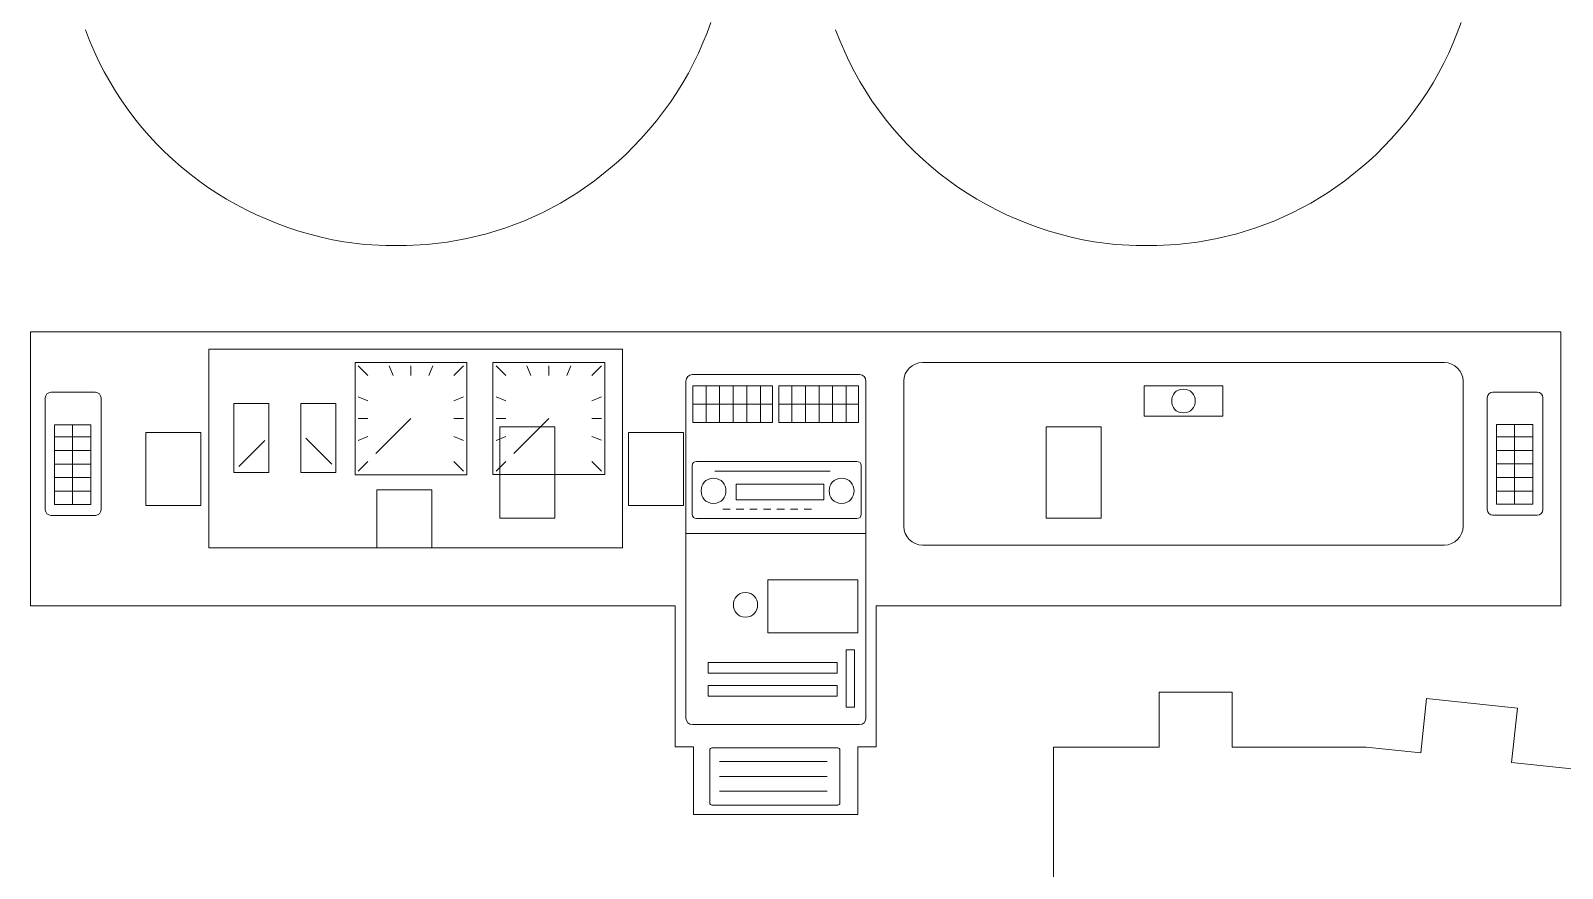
# Model space of a CAD drawing. Header units: centimetres. Extents: x -43.9 to 43.9, y -33.6 to 33.6.
# Drawn here: x -11.7 to -3.22, y -26.43 to -21.8 of the extents above; entities that cross this region are included whole.
import ezdxf

# ---------------------------------------------------------------- set-up
doc = ezdxf.new("R2010")
doc.units = ezdxf.units.CM
doc.header["$MEASUREMENT"] = 0
doc.layers.add('Camada 1', color=7, linetype='Continuous')

msp = doc.modelspace()

# ---------------------------------------------------------------- linework, layer by layer
at = {"layer": 'Camada 1', "color": 3, "lineweight": 9}
for points in [[(-7.93116, -21.75233), (-7.93116, -21.75233), (-7.95185, -21.80932), (-7.95185, -21.80932)], [(-3.77908, -21.75233), (-3.77908, -21.75233), (-3.79979, -21.80932), (-3.79979, -21.80932)], [(-11.36951, -21.85331), (-11.36951, -21.85331), (-11.39282, -21.79345), (-11.39282, -21.79345)], [(-11.34432, -21.91194), (-11.34432, -21.91194), (-11.36951, -21.85331), (-11.36951, -21.85331)], [(-7.97461, -21.86588), (-7.97461, -21.86588), (-7.99942, -21.92195), (-7.99942, -21.92195)], [(-7.95185, -21.80932), (-7.95185, -21.80932), (-7.97461, -21.86588), (-7.97461, -21.86588)], [(-7.21744, -21.85331), (-7.21744, -21.85331), (-7.24076, -21.79345), (-7.24076, -21.79345)], [(-7.19225, -21.91194), (-7.19225, -21.91194), (-7.21744, -21.85331), (-7.21744, -21.85331)], [(-3.82254, -21.86588), (-3.82254, -21.86588), (-3.84735, -21.92195), (-3.84735, -21.92195)], [(-3.79979, -21.80932), (-3.79979, -21.80932), (-3.82254, -21.86588), (-3.82254, -21.86588)], [(-11.31729, -21.96932), (-11.31729, -21.96932), (-11.34432, -21.91194), (-11.34432, -21.91194)], [(-7.99942, -21.92195), (-7.99942, -21.92195), (-8.02631, -21.9775), (-8.02631, -21.9775)], [(-7.16522, -21.96932), (-7.16522, -21.96932), (-7.19225, -21.91194), (-7.19225, -21.91194)], [(-3.84735, -21.92195), (-3.84735, -21.92195), (-3.87425, -21.9775), (-3.87425, -21.9775)], [(-11.28846, -22.02545), (-11.28846, -22.02545), (-11.31729, -21.96932), (-11.31729, -21.96932)], [(-11.25785, -22.08027), (-11.25785, -22.08027), (-11.28846, -22.02545), (-11.28846, -22.02545)], [(-8.0553, -22.03247), (-8.0553, -22.03247), (-8.08639, -22.08681), (-8.08639, -22.08681)], [(-8.02631, -21.9775), (-8.02631, -21.9775), (-8.0553, -22.03247), (-8.0553, -22.03247)], [(-7.13638, -22.02545), (-7.13638, -22.02545), (-7.16522, -21.96932), (-7.16522, -21.96932)], [(-7.10579, -22.08027), (-7.10579, -22.08027), (-7.13638, -22.02545), (-7.13638, -22.02545)], [(-3.90324, -22.03247), (-3.90324, -22.03247), (-3.93433, -22.08681), (-3.93433, -22.08681)], [(-3.87425, -21.9775), (-3.87425, -21.9775), (-3.90324, -22.03247), (-3.90324, -22.03247)], [(-11.22552, -22.13377), (-11.22552, -22.13377), (-11.25785, -22.08027), (-11.25785, -22.08027)], [(-8.08639, -22.08681), (-8.08639, -22.08681), (-8.11962, -22.14048), (-8.11962, -22.14048)], [(-7.07345, -22.13377), (-7.07345, -22.13377), (-7.10579, -22.08027), (-7.10579, -22.08027)], [(-3.93433, -22.08681), (-3.93433, -22.08681), (-3.96755, -22.14048), (-3.96755, -22.14048)], [(-11.1915, -22.18593), (-11.1915, -22.18593), (-11.22552, -22.13377), (-11.22552, -22.13377)], [(-11.15581, -22.23672), (-11.15581, -22.23672), (-11.1915, -22.18593), (-11.1915, -22.18593)], [(-8.15499, -22.19344), (-8.15499, -22.19344), (-8.19251, -22.24562), (-8.19251, -22.24562)], [(-8.11962, -22.14048), (-8.11962, -22.14048), (-8.15499, -22.19344), (-8.15499, -22.19344)], [(-7.03942, -22.18593), (-7.03942, -22.18593), (-7.07345, -22.13377), (-7.07345, -22.13377)], [(-7.00374, -22.23672), (-7.00374, -22.23672), (-7.03942, -22.18593), (-7.03942, -22.18593)], [(-4.00292, -22.19344), (-4.00292, -22.19344), (-4.04044, -22.24562), (-4.04044, -22.24562)], [(-3.96755, -22.14048), (-3.96755, -22.14048), (-4.00292, -22.19344), (-4.00292, -22.19344)], [(-11.1185, -22.2861), (-11.1185, -22.2861), (-11.15581, -22.23672), (-11.15581, -22.23672)], [(-11.07961, -22.33406), (-11.07961, -22.33406), (-11.1185, -22.2861), (-11.1185, -22.2861)], [(-8.19251, -22.24562), (-8.19251, -22.24562), (-8.23221, -22.29699), (-8.23221, -22.29699)], [(-6.96644, -22.2861), (-6.96644, -22.2861), (-7.00374, -22.23672), (-7.00374, -22.23672)], [(-6.92754, -22.33406), (-6.92754, -22.33406), (-6.96644, -22.2861), (-6.96644, -22.2861)], [(-4.04044, -22.24562), (-4.04044, -22.24562), (-4.08014, -22.29699), (-4.08014, -22.29699)], [(-11.03917, -22.38058), (-11.03917, -22.38058), (-11.07961, -22.33406), (-11.07961, -22.33406)], [(-8.27409, -22.34751), (-8.27409, -22.34751), (-8.31818, -22.39712), (-8.31818, -22.39712)], [(-8.23221, -22.29699), (-8.23221, -22.29699), (-8.27409, -22.34751), (-8.27409, -22.34751)], [(-6.8871, -22.38058), (-6.8871, -22.38058), (-6.92754, -22.33406), (-6.92754, -22.33406)], [(-4.12203, -22.34751), (-4.12203, -22.34751), (-4.16612, -22.39712), (-4.16612, -22.39712)], [(-4.08014, -22.29699), (-4.08014, -22.29699), (-4.12203, -22.34751), (-4.12203, -22.34751)], [(-10.99722, -22.42563), (-10.99722, -22.42563), (-11.03917, -22.38058), (-11.03917, -22.38058)], [(-10.95379, -22.46917), (-10.95379, -22.46917), (-10.99722, -22.42563), (-10.99722, -22.42563)], [(-8.3586, -22.43972), (-8.3586, -22.43972), (-8.39997, -22.48076), (-8.39997, -22.48076)], [(-8.31818, -22.39712), (-8.31818, -22.39712), (-8.3586, -22.43972), (-8.3586, -22.43972)], [(-6.84515, -22.42563), (-6.84515, -22.42563), (-6.8871, -22.38058), (-6.8871, -22.38058)], [(-6.80173, -22.46917), (-6.80173, -22.46917), (-6.84515, -22.42563), (-6.84515, -22.42563)], [(-4.20652, -22.43972), (-4.20652, -22.43972), (-4.2479, -22.48076), (-4.2479, -22.48076)], [(-4.16612, -22.39712), (-4.16612, -22.39712), (-4.20652, -22.43972), (-4.20652, -22.43972)], [(-10.90893, -22.51119), (-10.90893, -22.51119), (-10.95379, -22.46917), (-10.95379, -22.46917)], [(-10.86266, -22.55166), (-10.86266, -22.55166), (-10.90893, -22.51119), (-10.90893, -22.51119)], [(-8.44229, -22.52024), (-8.44229, -22.52024), (-8.48552, -22.55815), (-8.48552, -22.55815)], [(-8.39997, -22.48076), (-8.39997, -22.48076), (-8.44229, -22.52024), (-8.44229, -22.52024)], [(-6.75686, -22.51119), (-6.75686, -22.51119), (-6.80173, -22.46917), (-6.80173, -22.46917)], [(-6.71059, -22.55166), (-6.71059, -22.55166), (-6.75686, -22.51119), (-6.75686, -22.51119)], [(-4.29021, -22.52024), (-4.29021, -22.52024), (-4.33346, -22.55815), (-4.33346, -22.55815)], [(-4.2479, -22.48076), (-4.2479, -22.48076), (-4.29021, -22.52024), (-4.29021, -22.52024)], [(-10.81503, -22.59056), (-10.81503, -22.59056), (-10.86266, -22.55166), (-10.86266, -22.55166)], [(-10.76606, -22.62786), (-10.76606, -22.62786), (-10.81503, -22.59056), (-10.81503, -22.59056)], [(-10.71581, -22.66352), (-10.71581, -22.66352), (-10.76606, -22.62786), (-10.76606, -22.62786)], [(-8.57465, -22.62924), (-8.57465, -22.62924), (-8.66714, -22.69401), (-8.66714, -22.69401)], [(-8.48552, -22.55815), (-8.48552, -22.55815), (-8.57465, -22.62924), (-8.57465, -22.62924)], [(-6.66296, -22.59056), (-6.66296, -22.59056), (-6.71059, -22.55166), (-6.71059, -22.55166)], [(-6.614, -22.62786), (-6.614, -22.62786), (-6.66296, -22.59056), (-6.66296, -22.59056)], [(-6.56374, -22.66352), (-6.56374, -22.66352), (-6.614, -22.62786), (-6.614, -22.62786)], [(-4.42259, -22.62924), (-4.42259, -22.62924), (-4.51507, -22.69401), (-4.51507, -22.69401)], [(-4.33346, -22.55815), (-4.33346, -22.55815), (-4.42259, -22.62924), (-4.42259, -22.62924)], [(-10.6643, -22.69755), (-10.6643, -22.69755), (-10.71581, -22.66352), (-10.71581, -22.66352)], [(-10.61156, -22.72989), (-10.61156, -22.72989), (-10.6643, -22.69755), (-10.6643, -22.69755)], [(-8.66714, -22.69401), (-8.66714, -22.69401), (-8.76277, -22.75244), (-8.76277, -22.75244)], [(-6.51223, -22.69755), (-6.51223, -22.69755), (-6.56374, -22.66352), (-6.56374, -22.66352)], [(-6.4595, -22.72989), (-6.4595, -22.72989), (-6.51223, -22.69755), (-6.51223, -22.69755)], [(-4.51507, -22.69401), (-4.51507, -22.69401), (-4.61069, -22.75244), (-4.61069, -22.75244)], [(-10.55766, -22.76053), (-10.55766, -22.76053), (-10.61156, -22.72989), (-10.61156, -22.72989)], [(-10.50259, -22.78945), (-10.50259, -22.78945), (-10.55766, -22.76053), (-10.55766, -22.76053)], [(-10.44643, -22.81662), (-10.44643, -22.81662), (-10.50259, -22.78945), (-10.50259, -22.78945)], [(-8.76277, -22.75244), (-8.76277, -22.75244), (-8.86132, -22.80448), (-8.86132, -22.80448)], [(-6.40559, -22.76053), (-6.40559, -22.76053), (-6.4595, -22.72989), (-6.4595, -22.72989)], [(-6.35053, -22.78945), (-6.35053, -22.78945), (-6.40559, -22.76053), (-6.40559, -22.76053)], [(-6.29435, -22.81662), (-6.29435, -22.81662), (-6.35053, -22.78945), (-6.35053, -22.78945)], [(-4.61069, -22.75244), (-4.61069, -22.75244), (-4.70926, -22.80448), (-4.70926, -22.80448)], [(-10.38918, -22.842), (-10.38918, -22.842), (-10.44643, -22.81662), (-10.44643, -22.81662)], [(-10.3309, -22.86559), (-10.3309, -22.86559), (-10.38918, -22.842), (-10.38918, -22.842)], [(-10.27162, -22.88734), (-10.27162, -22.88734), (-10.3309, -22.86559), (-10.3309, -22.86559)], [(-10.21138, -22.90725), (-10.21138, -22.90725), (-10.27162, -22.88734), (-10.27162, -22.88734)], [(-8.9626, -22.85012), (-8.9626, -22.85012), (-9.0664, -22.88933), (-9.0664, -22.88933)], [(-8.86132, -22.80448), (-8.86132, -22.80448), (-8.9626, -22.85012), (-8.9626, -22.85012)], [(-6.23711, -22.842), (-6.23711, -22.842), (-6.29435, -22.81662), (-6.29435, -22.81662)], [(-6.17882, -22.86559), (-6.17882, -22.86559), (-6.23711, -22.842), (-6.23711, -22.842)], [(-6.11955, -22.88734), (-6.11955, -22.88734), (-6.17882, -22.86559), (-6.17882, -22.86559)], [(-6.0593, -22.90725), (-6.0593, -22.90725), (-6.11955, -22.88734), (-6.11955, -22.88734)], [(-4.81054, -22.85012), (-4.81054, -22.85012), (-4.91432, -22.88933), (-4.91432, -22.88933)], [(-4.70926, -22.80448), (-4.70926, -22.80448), (-4.81054, -22.85012), (-4.81054, -22.85012)], [(-10.1502, -22.92528), (-10.1502, -22.92528), (-10.21138, -22.90725), (-10.21138, -22.90725)], [(-10.08814, -22.94139), (-10.08814, -22.94139), (-10.1502, -22.92528), (-10.1502, -22.92528)], [(-10.02521, -22.95558), (-10.02521, -22.95558), (-10.08814, -22.94139), (-10.08814, -22.94139)], [(-9.96148, -22.96782), (-9.96148, -22.96782), (-10.02521, -22.95558), (-10.02521, -22.95558)], [(-9.84527, -22.98113), (-9.84527, -22.98113), (-9.96148, -22.96782), (-9.96148, -22.96782)], [(-9.39067, -22.96803), (-9.39067, -22.96803), (-9.50236, -22.98121), (-9.50236, -22.98121)], [(-9.28063, -22.9483), (-9.28063, -22.9483), (-9.39067, -22.96803), (-9.39067, -22.96803)], [(-9.17247, -22.92206), (-9.17247, -22.92206), (-9.28063, -22.9483), (-9.28063, -22.9483)], [(-9.0664, -22.88933), (-9.0664, -22.88933), (-9.17247, -22.92206), (-9.17247, -22.92206)], [(-5.99814, -22.92528), (-5.99814, -22.92528), (-6.0593, -22.90725), (-6.0593, -22.90725)], [(-5.93606, -22.94139), (-5.93606, -22.94139), (-5.99814, -22.92528), (-5.99814, -22.92528)], [(-5.87315, -22.95558), (-5.87315, -22.95558), (-5.93606, -22.94139), (-5.93606, -22.94139)], [(-5.80941, -22.96782), (-5.80941, -22.96782), (-5.87315, -22.95558), (-5.87315, -22.95558)], [(-5.69321, -22.98113), (-5.69321, -22.98113), (-5.80941, -22.96782), (-5.80941, -22.96782)], [(-5.23861, -22.96803), (-5.23861, -22.96803), (-5.3503, -22.98121), (-5.3503, -22.98121)], [(-5.12857, -22.9483), (-5.12857, -22.9483), (-5.23861, -22.96803), (-5.23861, -22.96803)], [(-5.02041, -22.92206), (-5.02041, -22.92206), (-5.12857, -22.9483), (-5.12857, -22.9483)], [(-4.91432, -22.88933), (-4.91432, -22.88933), (-5.02041, -22.92206), (-5.02041, -22.92206)], [(-9.72988, -22.98779), (-9.72988, -22.98779), (-9.84527, -22.98113), (-9.84527, -22.98113)], [(-9.61551, -22.9878), (-9.61551, -22.9878), (-9.72988, -22.98779), (-9.72988, -22.98779)], [(-9.50236, -22.98121), (-9.50236, -22.98121), (-9.61551, -22.9878), (-9.61551, -22.9878)], [(-5.57782, -22.98779), (-5.57782, -22.98779), (-5.69321, -22.98113), (-5.69321, -22.98113)], [(-5.46343, -22.9878), (-5.46343, -22.9878), (-5.57782, -22.98779), (-5.57782, -22.98779)], [(-5.3503, -22.98121), (-5.3503, -22.98121), (-5.46343, -22.9878), (-5.46343, -22.9878)], [(-3.22638, -23.46549), (-3.22638, -23.46549), (-11.69555, -23.46549), (-11.69555, -23.46549)], [(-11.69555, -23.46549), (-11.69555, -23.46549), (-11.69555, -24.98254), (-11.69555, -24.98254)], [(-3.22638, -24.98254), (-3.22638, -24.98254), (-3.22638, -23.46549), (-3.22638, -23.46549)], [(-11.69555, -24.98254), (-11.69555, -24.98254), (-8.12847, -24.98254), (-8.12847, -24.98254)], [(-8.12847, -24.98254), (-8.12847, -24.98254), (-8.12847, -25.76149), (-8.12847, -25.76149)], [(-7.01598, -25.76149), (-7.01598, -25.76149), (-7.01598, -24.98254), (-7.01598, -24.98254)], [(-7.01598, -24.98254), (-7.01598, -24.98254), (-3.22638, -24.98254), (-3.22638, -24.98254)], [(-5.04567, -25.46033), (-5.04567, -25.46033), (-5.45027, -25.46033), (-5.45027, -25.46033)], [(-5.45027, -25.46033), (-5.45027, -25.46033), (-5.45027, -25.76378), (-5.45027, -25.76378)], [(-5.04567, -25.76378), (-5.04567, -25.76378), (-5.04567, -25.46033), (-5.04567, -25.46033)], [(-3.97002, -25.49426), (-3.97002, -25.49426), (-4.00223, -25.79598), (-4.00223, -25.79598)], [(-3.46714, -25.54794), (-3.46714, -25.54794), (-3.97002, -25.49426), (-3.97002, -25.49426)], [(-3.49934, -25.84966), (-3.49934, -25.84966), (-3.46714, -25.54794), (-3.46714, -25.54794)], [(-8.12847, -25.76149), (-8.12847, -25.76149), (-8.02733, -25.76149), (-8.02733, -25.76149)], [(-8.02733, -25.76149), (-8.02733, -25.76149), (-8.02733, -26.13663), (-8.02733, -26.13663)], [(-7.1171, -26.13663), (-7.1171, -26.13663), (-7.11712, -25.76149), (-7.11712, -25.76149)], [(-7.11712, -25.76149), (-7.11712, -25.76149), (-7.01598, -25.76149), (-7.01598, -25.76149)], [(-5.45027, -25.76378), (-5.45027, -25.76378), (-6.03487, -25.76378), (-6.03487, -25.76378)], [(-6.03487, -25.76378), (-6.03487, -25.76378), (-6.03487, -28.59961), (-6.03487, -28.59961)], [(-4.30397, -25.76378), (-4.30397, -25.76378), (-5.04567, -25.76378), (-5.04567, -25.76378)], [(-4.00223, -25.79598), (-4.00223, -25.79598), (-4.30397, -25.76378), (-4.30397, -25.76378)], [(-0.65261, -26.14864), (-0.65261, -26.14864), (-3.49934, -25.84966), (-3.49934, -25.84966)], [(-8.02733, -26.13663), (-8.02733, -26.13663), (-7.1171, -26.13663), (-7.1171, -26.13663)]]:
    msp.add_open_spline(points, degree=3, dxfattribs=at)
at = {"layer": 'Camada 1', "color": 1, "lineweight": 9}
for points in [[(-8.42059, -23.56151), (-8.42059, -23.56151), (-10.70874, -23.56151), (-10.70874, -23.56151)], [(-10.70874, -23.56151), (-10.70874, -23.56151), (-10.70874, -24.66153), (-10.70874, -24.66153)], [(-8.42059, -24.66153), (-8.42059, -24.66153), (-8.42059, -23.56151), (-8.42059, -23.56151)], [(-9.28133, -23.63521), (-9.28133, -23.63521), (-9.90006, -23.63521), (-9.90006, -23.63521)], [(-9.90006, -23.63521), (-9.90006, -23.63521), (-9.90006, -24.25577), (-9.90006, -24.25577)], [(-9.28133, -24.25577), (-9.28133, -24.25577), (-9.28133, -23.63521), (-9.28133, -23.63521)], [(-8.51831, -23.63478), (-8.51831, -23.63478), (-9.13705, -23.63478), (-9.13705, -23.63478)], [(-9.13705, -23.63478), (-9.13705, -23.63478), (-9.13705, -24.25534), (-9.13705, -24.25534)], [(-8.51831, -24.25534), (-8.51831, -24.25534), (-8.51831, -23.63478), (-8.51831, -23.63478)], [(-6.79979, -23.64335), (-6.79979, -23.64335), (-6.8173, -23.65288), (-6.8173, -23.65288)], [(-6.78046, -23.63731), (-6.78046, -23.63731), (-6.79979, -23.64335), (-6.79979, -23.64335)], [(-6.75976, -23.63521), (-6.75976, -23.63521), (-6.78046, -23.63731), (-6.78046, -23.63731)], [(-3.87121, -23.63521), (-3.87121, -23.63521), (-6.75976, -23.63521), (-6.75976, -23.63521)], [(-3.85049, -23.63731), (-3.85049, -23.63731), (-3.87121, -23.63521), (-3.87121, -23.63521)], [(-3.83117, -23.64335), (-3.83117, -23.64335), (-3.85049, -23.63731), (-3.85049, -23.63731)], [(-3.81366, -23.65288), (-3.81366, -23.65288), (-3.83117, -23.64335), (-3.83117, -23.64335)], [(-9.8287, -23.70757), (-9.8287, -23.70757), (-9.88225, -23.65402), (-9.88225, -23.65402)], [(-9.68963, -23.70678), (-9.68963, -23.70678), (-9.7119, -23.65308), (-9.7119, -23.65308)], [(-9.59077, -23.70678), (-9.59077, -23.70678), (-9.59078, -23.65308), (-9.59078, -23.65308)], [(-9.49192, -23.70678), (-9.49192, -23.70678), (-9.46969, -23.65308), (-9.46969, -23.65308)], [(-9.3527, -23.70732), (-9.3527, -23.70732), (-9.29915, -23.65373), (-9.29915, -23.65373)], [(-9.06568, -23.70714), (-9.06568, -23.70714), (-9.11922, -23.6536), (-9.11922, -23.6536)], [(-8.92661, -23.70636), (-8.92661, -23.70636), (-8.94887, -23.65265), (-8.94887, -23.65265)], [(-8.82773, -23.70636), (-8.82773, -23.70636), (-8.82775, -23.65265), (-8.82775, -23.65265)], [(-8.72889, -23.70636), (-8.72889, -23.70636), (-8.70666, -23.65265), (-8.70666, -23.65265)], [(-8.58967, -23.70689), (-8.58967, -23.70689), (-8.53613, -23.65329), (-8.53613, -23.65329)], [(-8.06618, -23.72363), (-8.06618, -23.72363), (-8.069, -23.73749), (-8.069, -23.73749)], [(-8.0585, -23.71228), (-8.0585, -23.71228), (-8.06618, -23.72363), (-8.06618, -23.72363)], [(-8.04715, -23.70462), (-8.04715, -23.70462), (-8.0585, -23.71228), (-8.0585, -23.71228)], [(-8.0333, -23.7018), (-8.0333, -23.7018), (-8.04715, -23.70462), (-8.04715, -23.70462)], [(-7.10818, -23.7018), (-7.10818, -23.7018), (-8.0333, -23.7018), (-8.0333, -23.7018)], [(-7.09432, -23.70462), (-7.09432, -23.70462), (-7.10818, -23.7018), (-7.10818, -23.7018)], [(-7.08296, -23.71228), (-7.08296, -23.71228), (-7.09432, -23.70462), (-7.09432, -23.70462)], [(-7.0753, -23.72363), (-7.0753, -23.72363), (-7.08296, -23.71228), (-7.08296, -23.71228)], [(-7.07249, -23.73749), (-7.07249, -23.73749), (-7.0753, -23.72363), (-7.0753, -23.72363)], [(-6.86075, -23.7176), (-6.86075, -23.7176), (-6.86286, -23.73831), (-6.86286, -23.73831)], [(-6.85472, -23.69828), (-6.85472, -23.69828), (-6.86075, -23.7176), (-6.86075, -23.7176)], [(-6.84519, -23.68077), (-6.84519, -23.68077), (-6.85472, -23.69828), (-6.85472, -23.69828)], [(-6.83258, -23.66549), (-6.83258, -23.66549), (-6.84519, -23.68077), (-6.84519, -23.68077)], [(-6.8173, -23.65288), (-6.8173, -23.65288), (-6.83258, -23.66549), (-6.83258, -23.66549)], [(-3.79838, -23.66549), (-3.79838, -23.66549), (-3.81366, -23.65288), (-3.81366, -23.65288)], [(-3.78577, -23.68077), (-3.78577, -23.68077), (-3.79838, -23.66549), (-3.79838, -23.66549)], [(-3.77624, -23.69828), (-3.77624, -23.69828), (-3.78577, -23.68077), (-3.78577, -23.68077)], [(-3.77021, -23.7176), (-3.77021, -23.7176), (-3.77624, -23.69828), (-3.77624, -23.69828)], [(-3.76811, -23.73831), (-3.76811, -23.73831), (-3.77021, -23.7176), (-3.77021, -23.7176)], [(-11.61208, -23.81874), (-11.61208, -23.81874), (-11.61457, -23.83096), (-11.61457, -23.83096)], [(-11.60531, -23.80872), (-11.60531, -23.80872), (-11.61208, -23.81874), (-11.61208, -23.81874)], [(-11.59529, -23.80195), (-11.59529, -23.80195), (-11.60531, -23.80872), (-11.60531, -23.80872)], [(-11.58307, -23.79946), (-11.58307, -23.79946), (-11.59529, -23.80195), (-11.59529, -23.80195)], [(-11.3374, -23.79946), (-11.3374, -23.79946), (-11.58307, -23.79946), (-11.58307, -23.79946)], [(-11.32517, -23.80195), (-11.32517, -23.80195), (-11.3374, -23.79946), (-11.3374, -23.79946)], [(-11.31515, -23.80872), (-11.31515, -23.80872), (-11.32517, -23.80195), (-11.32517, -23.80195)], [(-11.30838, -23.81874), (-11.30838, -23.81874), (-11.31515, -23.80872), (-11.31515, -23.80872)], [(-11.3059, -23.83096), (-11.3059, -23.83096), (-11.30838, -23.81874), (-11.30838, -23.81874)], [(-8.069, -23.73749), (-8.069, -23.73749), (-8.069, -25.60335), (-8.069, -25.60335)], [(-7.58976, -23.76471), (-7.58976, -23.76471), (-8.03076, -23.76471), (-8.03076, -23.76471)], [(-8.03076, -23.76471), (-8.03076, -23.76471), (-8.03076, -23.96613), (-8.03076, -23.96613)], [(-7.95753, -23.96613), (-7.95753, -23.96613), (-7.95753, -23.76471), (-7.95753, -23.76471)], [(-7.88242, -23.96613), (-7.88242, -23.96613), (-7.88242, -23.76471), (-7.88242, -23.76471)], [(-7.80733, -23.96613), (-7.80733, -23.96613), (-7.80733, -23.76471), (-7.80733, -23.76471)], [(-7.73223, -23.96613), (-7.73223, -23.96613), (-7.73223, -23.76471), (-7.73223, -23.76471)], [(-7.65714, -23.96613), (-7.65714, -23.96613), (-7.65714, -23.76471), (-7.65714, -23.76471)], [(-7.58976, -23.96613), (-7.58976, -23.96613), (-7.58976, -23.76471), (-7.58976, -23.76471)], [(-7.11458, -23.76469), (-7.11458, -23.76469), (-7.55558, -23.76469), (-7.55558, -23.76469)], [(-7.55558, -23.76469), (-7.55558, -23.76469), (-7.55558, -23.9661), (-7.55558, -23.9661)], [(-7.48234, -23.9661), (-7.48234, -23.9661), (-7.48234, -23.76469), (-7.48234, -23.76469)], [(-7.40724, -23.9661), (-7.40724, -23.9661), (-7.40724, -23.76469), (-7.40724, -23.76469)], [(-7.33215, -23.9661), (-7.33215, -23.9661), (-7.33215, -23.76469), (-7.33215, -23.76469)], [(-7.25705, -23.9661), (-7.25705, -23.9661), (-7.25705, -23.76469), (-7.25705, -23.76469)], [(-7.18196, -23.9661), (-7.18196, -23.9661), (-7.18196, -23.76469), (-7.18196, -23.76469)], [(-7.11458, -23.9661), (-7.11458, -23.9661), (-7.11458, -23.76469), (-7.11458, -23.76469)], [(-7.07249, -25.60335), (-7.07249, -25.60335), (-7.07249, -23.73749), (-7.07249, -23.73749)], [(-6.86286, -23.73831), (-6.86286, -23.73831), (-6.86286, -24.54222), (-6.86286, -24.54222)], [(-5.09839, -23.7647), (-5.09839, -23.7647), (-5.5326, -23.7647), (-5.5326, -23.7647)], [(-5.5326, -23.7647), (-5.5326, -23.7647), (-5.5326, -23.93121), (-5.5326, -23.93121)], [(-5.37139, -23.81263), (-5.37139, -23.81263), (-5.37647, -23.82376), (-5.37647, -23.82376)], [(-5.36427, -23.80267), (-5.36427, -23.80267), (-5.37139, -23.81263), (-5.37139, -23.81263)], [(-5.35512, -23.79425), (-5.35512, -23.79425), (-5.36427, -23.80267), (-5.36427, -23.80267)], [(-5.34394, -23.78775), (-5.34394, -23.78775), (-5.35512, -23.79425), (-5.35512, -23.79425)], [(-5.33074, -23.78357), (-5.33074, -23.78357), (-5.34394, -23.78775), (-5.34394, -23.78775)], [(-5.31549, -23.78209), (-5.31549, -23.78209), (-5.33074, -23.78357), (-5.33074, -23.78357)], [(-5.30025, -23.78357), (-5.30025, -23.78357), (-5.31549, -23.78209), (-5.31549, -23.78209)], [(-5.28704, -23.78775), (-5.28704, -23.78775), (-5.30025, -23.78357), (-5.30025, -23.78357)], [(-5.27585, -23.79425), (-5.27585, -23.79425), (-5.28704, -23.78775), (-5.28704, -23.78775)], [(-5.26671, -23.80267), (-5.26671, -23.80267), (-5.27585, -23.79425), (-5.27585, -23.79425)], [(-5.2596, -23.81265), (-5.2596, -23.81265), (-5.26671, -23.80267), (-5.26671, -23.80267)], [(-5.25452, -23.82377), (-5.25452, -23.82377), (-5.2596, -23.81265), (-5.2596, -23.81265)], [(-5.09839, -23.93121), (-5.09839, -23.93121), (-5.09839, -23.7647), (-5.09839, -23.7647)], [(-3.76811, -24.54222), (-3.76811, -24.54222), (-3.76811, -23.73831), (-3.76811, -23.73831)], [(-3.63188, -23.81837), (-3.63188, -23.81837), (-3.63437, -23.83059), (-3.63437, -23.83059)], [(-3.62511, -23.80835), (-3.62511, -23.80835), (-3.63188, -23.81837), (-3.63188, -23.81837)], [(-3.61509, -23.80158), (-3.61509, -23.80158), (-3.62511, -23.80835), (-3.62511, -23.80835)], [(-3.60287, -23.79909), (-3.60287, -23.79909), (-3.61509, -23.80158), (-3.61509, -23.80158)], [(-3.3572, -23.79909), (-3.3572, -23.79909), (-3.60287, -23.79909), (-3.60287, -23.79909)], [(-3.34497, -23.80158), (-3.34497, -23.80158), (-3.3572, -23.79909), (-3.3572, -23.79909)], [(-3.33495, -23.80835), (-3.33495, -23.80835), (-3.34497, -23.80158), (-3.34497, -23.80158)], [(-3.32818, -23.81837), (-3.32818, -23.81837), (-3.33495, -23.80835), (-3.33495, -23.80835)], [(-3.3257, -23.83059), (-3.3257, -23.83059), (-3.32818, -23.81837), (-3.32818, -23.81837)], [(-11.61457, -23.83096), (-11.61457, -23.83096), (-11.61457, -24.44958), (-11.61457, -24.44958)], [(-11.3059, -24.44958), (-11.3059, -24.44958), (-11.3059, -23.83096), (-11.3059, -23.83096)], [(-10.37657, -23.86228), (-10.37657, -23.86228), (-10.57042, -23.86228), (-10.57042, -23.86228)], [(-10.57042, -23.86228), (-10.57042, -23.86228), (-10.57042, -24.24344), (-10.57042, -24.24344)], [(-10.37657, -24.24344), (-10.37657, -24.24344), (-10.37657, -23.86228), (-10.37657, -23.86228)], [(-10.00588, -23.86228), (-10.00588, -23.86228), (-10.19974, -23.86228), (-10.19974, -23.86228)], [(-10.19974, -23.86228), (-10.19974, -23.86228), (-10.19974, -24.24344), (-10.19974, -24.24344)], [(-10.00588, -24.24344), (-10.00588, -24.24344), (-10.00588, -23.86228), (-10.00588, -23.86228)], [(-9.8287, -23.84694), (-9.8287, -23.84694), (-9.88225, -23.82476), (-9.88225, -23.82476)], [(-9.3527, -23.84679), (-9.3527, -23.84679), (-9.29915, -23.82458), (-9.29915, -23.82458)], [(-9.06568, -23.84651), (-9.06568, -23.84651), (-9.11922, -23.82433), (-9.11922, -23.82433)], [(-8.58967, -23.84636), (-8.58967, -23.84636), (-8.53613, -23.82415), (-8.53613, -23.82415)], [(-8.03076, -23.86541), (-8.03076, -23.86541), (-7.58976, -23.86541), (-7.58976, -23.86541)], [(-7.55558, -23.86539), (-7.55558, -23.86539), (-7.11458, -23.86539), (-7.11458, -23.86539)], [(-5.37951, -23.83566), (-5.37951, -23.83566), (-5.38053, -23.84794), (-5.38053, -23.84794)], [(-5.38053, -23.84794), (-5.38053, -23.84794), (-5.37951, -23.86023), (-5.37951, -23.86023)], [(-5.37647, -23.82376), (-5.37647, -23.82376), (-5.37951, -23.83566), (-5.37951, -23.83566)], [(-5.37951, -23.86023), (-5.37951, -23.86023), (-5.37647, -23.87213), (-5.37647, -23.87213)], [(-5.37647, -23.87213), (-5.37647, -23.87213), (-5.37139, -23.88326), (-5.37139, -23.88326)], [(-5.37139, -23.88326), (-5.37139, -23.88326), (-5.36427, -23.89322), (-5.36427, -23.89322)], [(-5.36427, -23.89322), (-5.36427, -23.89322), (-5.35512, -23.90165), (-5.35512, -23.90165)], [(-5.35512, -23.90165), (-5.35512, -23.90165), (-5.34394, -23.90814), (-5.34394, -23.90814)], [(-5.28704, -23.90816), (-5.28704, -23.90816), (-5.27585, -23.90166), (-5.27585, -23.90166)], [(-5.27585, -23.90166), (-5.27585, -23.90166), (-5.26671, -23.89323), (-5.26671, -23.89323)], [(-5.26671, -23.89323), (-5.26671, -23.89323), (-5.2596, -23.88327), (-5.2596, -23.88327)], [(-5.2596, -23.88327), (-5.2596, -23.88327), (-5.25452, -23.87213), (-5.25452, -23.87213)], [(-5.25147, -23.83567), (-5.25147, -23.83567), (-5.25452, -23.82377), (-5.25452, -23.82377)], [(-5.25452, -23.87213), (-5.25452, -23.87213), (-5.25147, -23.86025), (-5.25147, -23.86025)], [(-5.25045, -23.84795), (-5.25045, -23.84795), (-5.25147, -23.83567), (-5.25147, -23.83567)], [(-5.25147, -23.86025), (-5.25147, -23.86025), (-5.25045, -23.84795), (-5.25045, -23.84795)], [(-3.63437, -23.83059), (-3.63437, -23.83059), (-3.63437, -24.44924), (-3.63437, -24.44924)], [(-3.3257, -24.44924), (-3.3257, -24.44924), (-3.3257, -23.83059), (-3.3257, -23.83059)], [(-11.36248, -23.97926), (-11.36248, -23.97926), (-11.56387, -23.97926), (-11.56387, -23.97926)], [(-11.56387, -23.97926), (-11.56387, -23.97926), (-11.56387, -24.42026), (-11.56387, -24.42026)], [(-11.46317, -24.42026), (-11.46317, -24.42026), (-11.46317, -23.97926), (-11.46317, -23.97926)], [(-11.36248, -24.42026), (-11.36248, -24.42026), (-11.36248, -23.97926), (-11.36248, -23.97926)], [(-9.8287, -23.94551), (-9.8287, -23.94551), (-9.88225, -23.94551), (-9.88225, -23.94551)], [(-9.5907, -23.94549), (-9.5907, -23.94549), (-9.78455, -24.13935), (-9.78455, -24.13935)], [(-9.3527, -23.94538), (-9.3527, -23.94538), (-9.29915, -23.94536), (-9.29915, -23.94536)], [(-9.06568, -23.94508), (-9.06568, -23.94508), (-9.11922, -23.94508), (-9.11922, -23.94508)], [(-8.82767, -23.94506), (-8.82767, -23.94506), (-9.02152, -24.13891), (-9.02152, -24.13891)], [(-8.58967, -23.94495), (-8.58967, -23.94495), (-8.53613, -23.94493), (-8.53613, -23.94493)], [(-8.03076, -23.96613), (-8.03076, -23.96613), (-7.58976, -23.96613), (-7.58976, -23.96613)], [(-7.55558, -23.9661), (-7.55558, -23.9661), (-7.11458, -23.9661), (-7.11458, -23.9661)], [(-5.5326, -23.93121), (-5.5326, -23.93121), (-5.09839, -23.93121), (-5.09839, -23.93121)], [(-5.34394, -23.90814), (-5.34394, -23.90814), (-5.33074, -23.91233), (-5.33074, -23.91233)], [(-5.33074, -23.91233), (-5.33074, -23.91233), (-5.31549, -23.91381), (-5.31549, -23.91381)], [(-5.31549, -23.91381), (-5.31549, -23.91381), (-5.30025, -23.91233), (-5.30025, -23.91233)], [(-5.30025, -23.91233), (-5.30025, -23.91233), (-5.28704, -23.90816), (-5.28704, -23.90816)], [(-3.38227, -23.97889), (-3.38227, -23.97889), (-3.58367, -23.97889), (-3.58367, -23.97889)], [(-3.58367, -23.97889), (-3.58367, -23.97889), (-3.58367, -24.41989), (-3.58367, -24.41989)], [(-3.48298, -24.41989), (-3.48298, -24.41989), (-3.48298, -23.97889), (-3.48298, -23.97889)], [(-3.38227, -24.41989), (-3.38227, -24.41989), (-3.38227, -23.97889), (-3.38227, -23.97889)], [(-11.36248, -24.04666), (-11.36248, -24.04666), (-11.56387, -24.04666), (-11.56387, -24.04666)], [(-10.39911, -24.06734), (-10.39911, -24.06734), (-10.54313, -24.21133), (-10.54313, -24.21133)], [(-10.17256, -24.05286), (-10.17256, -24.05286), (-10.02856, -24.19686), (-10.02856, -24.19686)], [(-9.8287, -24.04409), (-9.8287, -24.04409), (-9.88225, -24.06627), (-9.88225, -24.06627)], [(-9.3527, -24.04393), (-9.3527, -24.04393), (-9.29915, -24.06608), (-9.29915, -24.06608)], [(-9.06568, -24.04365), (-9.06568, -24.04365), (-9.11922, -24.06587), (-9.11922, -24.06587)], [(-8.58967, -24.04353), (-8.58967, -24.04353), (-8.53613, -24.06565), (-8.53613, -24.06565)], [(-3.38227, -24.04627), (-3.38227, -24.04627), (-3.58367, -24.04627), (-3.58367, -24.04627)], [(-11.36248, -24.12173), (-11.36248, -24.12173), (-11.56387, -24.12173), (-11.56387, -24.12173)], [(-3.38227, -24.12137), (-3.38227, -24.12137), (-3.58367, -24.12137), (-3.58367, -24.12137)], [(-11.36248, -24.19683), (-11.36248, -24.19683), (-11.56387, -24.19683), (-11.56387, -24.19683)], [(-10.57042, -24.24344), (-10.57042, -24.24344), (-10.37657, -24.24344), (-10.37657, -24.24344)], [(-10.19974, -24.24344), (-10.19974, -24.24344), (-10.00588, -24.24344), (-10.00588, -24.24344)], [(-9.8287, -24.18349), (-9.8287, -24.18349), (-9.88225, -24.23706), (-9.88225, -24.23706)], [(-9.3527, -24.18324), (-9.3527, -24.18324), (-9.29915, -24.23674), (-9.29915, -24.23674)], [(-9.06568, -24.18307), (-9.06568, -24.18307), (-9.11922, -24.23661), (-9.11922, -24.23661)], [(-8.58967, -24.18281), (-8.58967, -24.18281), (-8.53613, -24.23631), (-8.53613, -24.23631)], [(-8.0343, -24.20587), (-8.0343, -24.20587), (-8.03242, -24.19664), (-8.03242, -24.19664)], [(-8.0343, -24.47516), (-8.0343, -24.47516), (-8.0343, -24.20587), (-8.0343, -24.20587)], [(-8.03242, -24.19664), (-8.03242, -24.19664), (-8.0273, -24.18907), (-8.0273, -24.18907)], [(-8.0273, -24.18907), (-8.0273, -24.18907), (-8.01973, -24.18395), (-8.01973, -24.18395)], [(-8.01973, -24.18395), (-8.01973, -24.18395), (-8.0105, -24.18207), (-8.0105, -24.18207)], [(-8.0105, -24.18207), (-8.0105, -24.18207), (-7.12233, -24.18207), (-7.12233, -24.18207)], [(-7.9087, -24.23661), (-7.9087, -24.23661), (-7.27082, -24.23661), (-7.27082, -24.23661)], [(-7.12233, -24.18207), (-7.12233, -24.18207), (-7.11308, -24.18395), (-7.11308, -24.18395)], [(-7.11308, -24.18395), (-7.11308, -24.18395), (-7.10551, -24.18907), (-7.10551, -24.18907)], [(-7.10551, -24.18907), (-7.10551, -24.18907), (-7.1004, -24.19664), (-7.1004, -24.19664)], [(-7.1004, -24.19664), (-7.1004, -24.19664), (-7.09853, -24.20587), (-7.09853, -24.20587)], [(-7.09853, -24.20587), (-7.09853, -24.20587), (-7.09853, -24.47516), (-7.09853, -24.47516)], [(-3.38227, -24.19647), (-3.38227, -24.19647), (-3.58367, -24.19647), (-3.58367, -24.19647)], [(-11.36248, -24.27192), (-11.36248, -24.27192), (-11.56387, -24.27192), (-11.56387, -24.27192)], [(-9.90006, -24.25577), (-9.90006, -24.25577), (-9.28133, -24.25577), (-9.28133, -24.25577)], [(-9.13705, -24.25534), (-9.13705, -24.25534), (-8.51831, -24.25534), (-8.51831, -24.25534)], [(-7.98041, -24.31965), (-7.98041, -24.31965), (-7.98363, -24.3322), (-7.98363, -24.3322)], [(-7.97505, -24.3079), (-7.97505, -24.3079), (-7.98041, -24.31965), (-7.98041, -24.31965)], [(-7.96754, -24.29738), (-7.96754, -24.29738), (-7.97505, -24.3079), (-7.97505, -24.3079)], [(-7.95789, -24.28849), (-7.95789, -24.28849), (-7.96754, -24.29738), (-7.96754, -24.29738)], [(-7.94608, -24.28163), (-7.94608, -24.28163), (-7.95789, -24.28849), (-7.95789, -24.28849)], [(-7.93215, -24.27722), (-7.93215, -24.27722), (-7.94608, -24.28163), (-7.94608, -24.28163)], [(-7.91606, -24.27565), (-7.91606, -24.27565), (-7.93215, -24.27722), (-7.93215, -24.27722)], [(-7.89997, -24.27722), (-7.89997, -24.27722), (-7.91606, -24.27565), (-7.91606, -24.27565)], [(-7.88602, -24.28163), (-7.88602, -24.28163), (-7.89997, -24.27722), (-7.89997, -24.27722)], [(-7.87423, -24.28849), (-7.87423, -24.28849), (-7.88602, -24.28163), (-7.88602, -24.28163)], [(-7.86457, -24.29738), (-7.86457, -24.29738), (-7.87423, -24.28849), (-7.87423, -24.28849)], [(-7.85707, -24.3079), (-7.85707, -24.3079), (-7.86457, -24.29738), (-7.86457, -24.29738)], [(-7.8517, -24.31965), (-7.8517, -24.31965), (-7.85707, -24.3079), (-7.85707, -24.3079)], [(-7.84848, -24.33221), (-7.84848, -24.33221), (-7.8517, -24.31965), (-7.8517, -24.31965)], [(-7.3058, -24.30864), (-7.3058, -24.30864), (-7.79042, -24.30864), (-7.79042, -24.30864)], [(-7.79042, -24.30864), (-7.79042, -24.30864), (-7.79042, -24.39504), (-7.79042, -24.39504)], [(-7.3058, -24.39504), (-7.3058, -24.39504), (-7.3058, -24.30864), (-7.3058, -24.30864)], [(-7.27174, -24.31966), (-7.27174, -24.31966), (-7.27496, -24.33222), (-7.27496, -24.33222)], [(-7.26638, -24.30791), (-7.26638, -24.30791), (-7.27174, -24.31966), (-7.27174, -24.31966)], [(-7.25887, -24.29739), (-7.25887, -24.29739), (-7.26638, -24.30791), (-7.26638, -24.30791)], [(-7.24922, -24.2885), (-7.24922, -24.2885), (-7.25887, -24.29739), (-7.25887, -24.29739)], [(-7.23742, -24.28164), (-7.23742, -24.28164), (-7.24922, -24.2885), (-7.24922, -24.2885)], [(-7.22348, -24.27723), (-7.22348, -24.27723), (-7.23742, -24.28164), (-7.23742, -24.28164)], [(-7.20739, -24.27566), (-7.20739, -24.27566), (-7.22348, -24.27723), (-7.22348, -24.27723)], [(-7.1913, -24.27723), (-7.1913, -24.27723), (-7.20739, -24.27566), (-7.20739, -24.27566)], [(-7.17735, -24.28164), (-7.17735, -24.28164), (-7.1913, -24.27723), (-7.1913, -24.27723)], [(-7.16555, -24.2885), (-7.16555, -24.2885), (-7.17735, -24.28164), (-7.17735, -24.28164)], [(-7.1559, -24.29739), (-7.1559, -24.29739), (-7.16555, -24.2885), (-7.16555, -24.2885)], [(-7.14839, -24.30791), (-7.14839, -24.30791), (-7.1559, -24.29739), (-7.1559, -24.29739)], [(-7.14302, -24.31966), (-7.14302, -24.31966), (-7.14839, -24.30791), (-7.14839, -24.30791)], [(-7.13981, -24.33222), (-7.13981, -24.33222), (-7.14302, -24.31966), (-7.14302, -24.31966)], [(-3.38227, -24.27157), (-3.38227, -24.27157), (-3.58367, -24.27157), (-3.58367, -24.27157)], [(-11.36248, -24.34702), (-11.36248, -24.34702), (-11.56387, -24.34702), (-11.56387, -24.34702)], [(-7.98363, -24.3322), (-7.98363, -24.3322), (-7.9847, -24.34517), (-7.9847, -24.34517)], [(-7.9847, -24.34517), (-7.9847, -24.34517), (-7.98363, -24.35813), (-7.98363, -24.35813)], [(-7.98363, -24.35813), (-7.98363, -24.35813), (-7.98041, -24.3707), (-7.98041, -24.3707)], [(-7.98041, -24.3707), (-7.98041, -24.3707), (-7.97505, -24.38244), (-7.97505, -24.38244)], [(-7.97505, -24.38244), (-7.97505, -24.38244), (-7.96754, -24.39296), (-7.96754, -24.39296)], [(-7.96754, -24.39296), (-7.96754, -24.39296), (-7.95789, -24.40185), (-7.95789, -24.40185)], [(-7.95789, -24.40185), (-7.95789, -24.40185), (-7.94609, -24.40871), (-7.94609, -24.40871)], [(-7.94609, -24.40871), (-7.94609, -24.40871), (-7.93215, -24.41312), (-7.93215, -24.41312)], [(-7.93215, -24.41312), (-7.93215, -24.41312), (-7.91606, -24.41468), (-7.91606, -24.41468)], [(-7.91606, -24.41468), (-7.91606, -24.41468), (-7.89997, -24.41312), (-7.89997, -24.41312)], [(-7.89997, -24.41312), (-7.89997, -24.41312), (-7.88602, -24.40872), (-7.88602, -24.40872)], [(-7.88602, -24.40872), (-7.88602, -24.40872), (-7.87423, -24.40186), (-7.87423, -24.40186)], [(-7.87423, -24.40186), (-7.87423, -24.40186), (-7.86457, -24.39296), (-7.86457, -24.39296)], [(-7.86457, -24.39296), (-7.86457, -24.39296), (-7.85707, -24.38244), (-7.85707, -24.38244)], [(-7.85707, -24.38244), (-7.85707, -24.38244), (-7.8517, -24.3707), (-7.8517, -24.3707)], [(-7.8517, -24.3707), (-7.8517, -24.3707), (-7.84848, -24.35814), (-7.84848, -24.35814)], [(-7.84741, -24.34517), (-7.84741, -24.34517), (-7.84848, -24.33221), (-7.84848, -24.33221)], [(-7.84848, -24.35814), (-7.84848, -24.35814), (-7.84741, -24.34517), (-7.84741, -24.34517)], [(-7.79042, -24.39504), (-7.79042, -24.39504), (-7.3058, -24.39504), (-7.3058, -24.39504)], [(-7.27496, -24.33222), (-7.27496, -24.33222), (-7.27603, -24.34518), (-7.27603, -24.34518)], [(-7.27603, -24.34518), (-7.27603, -24.34518), (-7.27496, -24.35815), (-7.27496, -24.35815)], [(-7.27496, -24.35815), (-7.27496, -24.35815), (-7.27174, -24.37071), (-7.27174, -24.37071)], [(-7.27174, -24.37071), (-7.27174, -24.37071), (-7.26638, -24.38245), (-7.26638, -24.38245)], [(-7.26638, -24.38245), (-7.26638, -24.38245), (-7.25887, -24.39299), (-7.25887, -24.39299)], [(-7.25887, -24.39299), (-7.25887, -24.39299), (-7.24922, -24.40188), (-7.24922, -24.40188)], [(-7.24922, -24.40188), (-7.24922, -24.40188), (-7.23741, -24.40873), (-7.23741, -24.40873)], [(-7.23741, -24.40873), (-7.23741, -24.40873), (-7.22348, -24.41314), (-7.22348, -24.41314)], [(-7.22348, -24.41314), (-7.22348, -24.41314), (-7.20739, -24.4147), (-7.20739, -24.4147)], [(-7.20739, -24.4147), (-7.20739, -24.4147), (-7.1913, -24.41314), (-7.1913, -24.41314)], [(-7.1913, -24.41314), (-7.1913, -24.41314), (-7.17735, -24.40873), (-7.17735, -24.40873)], [(-7.17735, -24.40873), (-7.17735, -24.40873), (-7.16555, -24.40188), (-7.16555, -24.40188)], [(-7.16555, -24.40188), (-7.16555, -24.40188), (-7.1559, -24.39299), (-7.1559, -24.39299)], [(-7.1559, -24.39299), (-7.1559, -24.39299), (-7.14839, -24.38245), (-7.14839, -24.38245)], [(-7.14839, -24.38245), (-7.14839, -24.38245), (-7.14303, -24.37071), (-7.14303, -24.37071)], [(-7.14303, -24.37071), (-7.14303, -24.37071), (-7.13981, -24.35815), (-7.13981, -24.35815)], [(-7.13874, -24.34518), (-7.13874, -24.34518), (-7.13981, -24.33222), (-7.13981, -24.33222)], [(-7.13981, -24.35815), (-7.13981, -24.35815), (-7.13874, -24.34518), (-7.13874, -24.34518)], [(-3.38227, -24.34665), (-3.38227, -24.34665), (-3.58367, -24.34665), (-3.58367, -24.34665)], [(-11.61457, -24.44958), (-11.61457, -24.44958), (-11.61208, -24.46182), (-11.61208, -24.46182)], [(-11.61208, -24.46182), (-11.61208, -24.46182), (-11.60531, -24.47184), (-11.60531, -24.47184)], [(-11.60531, -24.47184), (-11.60531, -24.47184), (-11.59529, -24.47861), (-11.59529, -24.47861)], [(-11.59529, -24.47861), (-11.59529, -24.47861), (-11.58307, -24.48108), (-11.58307, -24.48108)], [(-11.58307, -24.48108), (-11.58307, -24.48108), (-11.3374, -24.48108), (-11.3374, -24.48108)], [(-11.56387, -24.42026), (-11.56387, -24.42026), (-11.36248, -24.42026), (-11.36248, -24.42026)], [(-11.3374, -24.48108), (-11.3374, -24.48108), (-11.32517, -24.47861), (-11.32517, -24.47861)], [(-11.32517, -24.47861), (-11.32517, -24.47861), (-11.31515, -24.47184), (-11.31515, -24.47184)], [(-11.31515, -24.47184), (-11.31515, -24.47184), (-11.30838, -24.46182), (-11.30838, -24.46182)], [(-11.30838, -24.46182), (-11.30838, -24.46182), (-11.3059, -24.44958), (-11.3059, -24.44958)], [(-8.03242, -24.4844), (-8.03242, -24.4844), (-8.0343, -24.47516), (-8.0343, -24.47516)], [(-8.0273, -24.49197), (-8.0273, -24.49197), (-8.03242, -24.4844), (-8.03242, -24.4844)], [(-8.01973, -24.49709), (-8.01973, -24.49709), (-8.0273, -24.49197), (-8.0273, -24.49197)], [(-8.0105, -24.49896), (-8.0105, -24.49896), (-8.01973, -24.49709), (-8.01973, -24.49709)], [(-7.86545, -24.44656), (-7.86545, -24.44656), (-7.8243, -24.44656), (-7.8243, -24.44656)], [(-7.79042, -24.44651), (-7.79042, -24.44651), (-7.74927, -24.44651), (-7.74927, -24.44651)], [(-7.71539, -24.44646), (-7.71539, -24.44646), (-7.67424, -24.44646), (-7.67424, -24.44646)], [(-7.64036, -24.44642), (-7.64036, -24.44642), (-7.59921, -24.44642), (-7.59921, -24.44642)], [(-7.56533, -24.44637), (-7.56533, -24.44637), (-7.52418, -24.44637), (-7.52418, -24.44637)], [(-7.4903, -24.44633), (-7.4903, -24.44633), (-7.44915, -24.44633), (-7.44915, -24.44633)], [(-7.41527, -24.44629), (-7.41527, -24.44629), (-7.37412, -24.44629), (-7.37412, -24.44629)], [(-7.11308, -24.49709), (-7.11308, -24.49709), (-7.12233, -24.49896), (-7.12233, -24.49896)], [(-7.10551, -24.49197), (-7.10551, -24.49197), (-7.11308, -24.49709), (-7.11308, -24.49709)], [(-7.1004, -24.4844), (-7.1004, -24.4844), (-7.10551, -24.49197), (-7.10551, -24.49197)], [(-7.09853, -24.47516), (-7.09853, -24.47516), (-7.1004, -24.4844), (-7.1004, -24.4844)], [(-3.63437, -24.44924), (-3.63437, -24.44924), (-3.63188, -24.46147), (-3.63188, -24.46147)], [(-3.63188, -24.46147), (-3.63188, -24.46147), (-3.62511, -24.47148), (-3.62511, -24.47148)], [(-3.62511, -24.47148), (-3.62511, -24.47148), (-3.61509, -24.47825), (-3.61509, -24.47825)], [(-3.61509, -24.47825), (-3.61509, -24.47825), (-3.60287, -24.48074), (-3.60287, -24.48074)], [(-3.60287, -24.48074), (-3.60287, -24.48074), (-3.3572, -24.48074), (-3.3572, -24.48074)], [(-3.58367, -24.41989), (-3.58367, -24.41989), (-3.38227, -24.41989), (-3.38227, -24.41989)], [(-3.3572, -24.48074), (-3.3572, -24.48074), (-3.34497, -24.47825), (-3.34497, -24.47825)], [(-3.34497, -24.47825), (-3.34497, -24.47825), (-3.33495, -24.47148), (-3.33495, -24.47148)], [(-3.33495, -24.47148), (-3.33495, -24.47148), (-3.32818, -24.46147), (-3.32818, -24.46147)], [(-3.32818, -24.46147), (-3.32818, -24.46147), (-3.3257, -24.44924), (-3.3257, -24.44924)], [(-8.069, -24.58102), (-8.069, -24.58102), (-7.07249, -24.58102), (-7.07249, -24.58102)], [(-7.12233, -24.49896), (-7.12233, -24.49896), (-8.0105, -24.49896), (-8.0105, -24.49896)], [(-6.86286, -24.54222), (-6.86286, -24.54222), (-6.86075, -24.56294), (-6.86075, -24.56294)], [(-6.86075, -24.56294), (-6.86075, -24.56294), (-6.85472, -24.58227), (-6.85472, -24.58227)], [(-6.85472, -24.58227), (-6.85472, -24.58227), (-6.84519, -24.59977), (-6.84519, -24.59977)], [(-3.78577, -24.59977), (-3.78577, -24.59977), (-3.77624, -24.58227), (-3.77624, -24.58227)], [(-3.77624, -24.58227), (-3.77624, -24.58227), (-3.77021, -24.56294), (-3.77021, -24.56294)], [(-3.77021, -24.56294), (-3.77021, -24.56294), (-3.76811, -24.54222), (-3.76811, -24.54222)], [(-10.70874, -24.66153), (-10.70874, -24.66153), (-8.42059, -24.66153), (-8.42059, -24.66153)], [(-6.84519, -24.59977), (-6.84519, -24.59977), (-6.83258, -24.61505), (-6.83258, -24.61505)], [(-6.83258, -24.61505), (-6.83258, -24.61505), (-6.8173, -24.62767), (-6.8173, -24.62767)], [(-6.8173, -24.62767), (-6.8173, -24.62767), (-6.79979, -24.63721), (-6.79979, -24.63721)], [(-6.79979, -24.63721), (-6.79979, -24.63721), (-6.78046, -24.64324), (-6.78046, -24.64324)], [(-6.78046, -24.64324), (-6.78046, -24.64324), (-6.75976, -24.64534), (-6.75976, -24.64534)], [(-6.75976, -24.64534), (-6.75976, -24.64534), (-3.87121, -24.64534), (-3.87121, -24.64534)], [(-3.87121, -24.64534), (-3.87121, -24.64534), (-3.85049, -24.64324), (-3.85049, -24.64324)], [(-3.85049, -24.64324), (-3.85049, -24.64324), (-3.83117, -24.63721), (-3.83117, -24.63721)], [(-3.83117, -24.63721), (-3.83117, -24.63721), (-3.81366, -24.62767), (-3.81366, -24.62767)], [(-3.81366, -24.62767), (-3.81366, -24.62767), (-3.79838, -24.61505), (-3.79838, -24.61505)], [(-3.79838, -24.61505), (-3.79838, -24.61505), (-3.78577, -24.59977), (-3.78577, -24.59977)], [(-7.78027, -24.92067), (-7.78027, -24.92067), (-7.7897, -24.92937), (-7.7897, -24.92937)], [(-7.76872, -24.91396), (-7.76872, -24.91396), (-7.78027, -24.92067), (-7.78027, -24.92067)], [(-7.75507, -24.90965), (-7.75507, -24.90965), (-7.76872, -24.91396), (-7.76872, -24.91396)], [(-7.73934, -24.90811), (-7.73934, -24.90811), (-7.75507, -24.90965), (-7.75507, -24.90965)], [(-7.7236, -24.90965), (-7.7236, -24.90965), (-7.73934, -24.90811), (-7.73934, -24.90811)], [(-7.70996, -24.91396), (-7.70996, -24.91396), (-7.7236, -24.90965), (-7.7236, -24.90965)], [(-7.69842, -24.92067), (-7.69842, -24.92067), (-7.70996, -24.91396), (-7.70996, -24.91396)], [(-7.68897, -24.92937), (-7.68897, -24.92937), (-7.69842, -24.92067), (-7.69842, -24.92067)], [(-7.11719, -24.83813), (-7.11719, -24.83813), (-7.61544, -24.83813), (-7.61544, -24.83813)], [(-7.61544, -24.83813), (-7.61544, -24.83813), (-7.61544, -25.13032), (-7.61544, -25.13032)], [(-7.11719, -25.13032), (-7.11719, -25.13032), (-7.11719, -24.83813), (-7.11719, -24.83813)], [(-7.80545, -24.96344), (-7.80545, -24.96344), (-7.80649, -24.97612), (-7.80649, -24.97612)], [(-7.80649, -24.97612), (-7.80649, -24.97612), (-7.80545, -24.98881), (-7.80545, -24.98881)], [(-7.80229, -24.95116), (-7.80229, -24.95116), (-7.80545, -24.96344), (-7.80545, -24.96344)], [(-7.80545, -24.98881), (-7.80545, -24.98881), (-7.80229, -25.0011), (-7.80229, -25.0011)], [(-7.79706, -24.93966), (-7.79706, -24.93966), (-7.80229, -24.95116), (-7.80229, -24.95116)], [(-7.80229, -25.0011), (-7.80229, -25.0011), (-7.79705, -25.01258), (-7.79705, -25.01258)], [(-7.7897, -24.92937), (-7.7897, -24.92937), (-7.79706, -24.93966), (-7.79706, -24.93966)], [(-7.68163, -24.93966), (-7.68163, -24.93966), (-7.68897, -24.92937), (-7.68897, -24.92937)], [(-7.67638, -24.95116), (-7.67638, -24.95116), (-7.68163, -24.93966), (-7.68163, -24.93966)], [(-7.68163, -25.01258), (-7.68163, -25.01258), (-7.67638, -25.0011), (-7.67638, -25.0011)], [(-7.67323, -24.96344), (-7.67323, -24.96344), (-7.67638, -24.95116), (-7.67638, -24.95116)], [(-7.67638, -25.0011), (-7.67638, -25.0011), (-7.67323, -24.98881), (-7.67323, -24.98881)], [(-7.67218, -24.97612), (-7.67218, -24.97612), (-7.67323, -24.96344), (-7.67323, -24.96344)], [(-7.67323, -24.98881), (-7.67323, -24.98881), (-7.67218, -24.97612), (-7.67218, -24.97612)], [(-7.79705, -25.01258), (-7.79705, -25.01258), (-7.7897, -25.02288), (-7.7897, -25.02288)], [(-7.7897, -25.02288), (-7.7897, -25.02288), (-7.78026, -25.03159), (-7.78026, -25.03159)], [(-7.78026, -25.03159), (-7.78026, -25.03159), (-7.76871, -25.03829), (-7.76871, -25.03829)], [(-7.76871, -25.03829), (-7.76871, -25.03829), (-7.75507, -25.04261), (-7.75507, -25.04261)], [(-7.75507, -25.04261), (-7.75507, -25.04261), (-7.73934, -25.04413), (-7.73934, -25.04413)], [(-7.73934, -25.04413), (-7.73934, -25.04413), (-7.7236, -25.04261), (-7.7236, -25.04261)], [(-7.7236, -25.04261), (-7.7236, -25.04261), (-7.70996, -25.03829), (-7.70996, -25.03829)], [(-7.70996, -25.03829), (-7.70996, -25.03829), (-7.69842, -25.03159), (-7.69842, -25.03159)], [(-7.69842, -25.03159), (-7.69842, -25.03159), (-7.68897, -25.02288), (-7.68897, -25.02288)], [(-7.68897, -25.02288), (-7.68897, -25.02288), (-7.68163, -25.01258), (-7.68163, -25.01258)], [(-7.61544, -25.13032), (-7.61544, -25.13032), (-7.11719, -25.13032), (-7.11719, -25.13032)], [(-7.13668, -25.22527), (-7.13668, -25.22527), (-7.1818, -25.22527), (-7.1818, -25.22527)], [(-7.1818, -25.22527), (-7.1818, -25.22527), (-7.1818, -25.54214), (-7.1818, -25.54214)], [(-7.13668, -25.54214), (-7.13668, -25.54214), (-7.13668, -25.22527), (-7.13668, -25.22527)], [(-7.23276, -25.29448), (-7.23276, -25.29448), (-7.94676, -25.29448), (-7.94676, -25.29448)], [(-7.94676, -25.29448), (-7.94676, -25.29448), (-7.94676, -25.35398), (-7.94676, -25.35398)], [(-7.23276, -25.35398), (-7.23276, -25.35398), (-7.23276, -25.29448), (-7.23276, -25.29448)], [(-7.94676, -25.35398), (-7.94676, -25.35398), (-7.23276, -25.35398), (-7.23276, -25.35398)], [(-7.23276, -25.42314), (-7.23276, -25.42314), (-7.94676, -25.42314), (-7.94676, -25.42314)], [(-7.94676, -25.42314), (-7.94676, -25.42314), (-7.94676, -25.48264), (-7.94676, -25.48264)], [(-7.23276, -25.48264), (-7.23276, -25.48264), (-7.23276, -25.42314), (-7.23276, -25.42314)], [(-7.94676, -25.48264), (-7.94676, -25.48264), (-7.23276, -25.48264), (-7.23276, -25.48264)], [(-7.1818, -25.54214), (-7.1818, -25.54214), (-7.13668, -25.54214), (-7.13668, -25.54214)], [(-8.069, -25.60335), (-8.069, -25.60335), (-8.06618, -25.61722), (-8.06618, -25.61722)], [(-8.06618, -25.61722), (-8.06618, -25.61722), (-8.0585, -25.62856), (-8.0585, -25.62856)], [(-8.0585, -25.62856), (-8.0585, -25.62856), (-8.04715, -25.63624), (-8.04715, -25.63624)], [(-8.04715, -25.63624), (-8.04715, -25.63624), (-8.0333, -25.63905), (-8.0333, -25.63905)], [(-8.0333, -25.63905), (-8.0333, -25.63905), (-7.10818, -25.63905), (-7.10818, -25.63905)], [(-7.10818, -25.63905), (-7.10818, -25.63905), (-7.09432, -25.63624), (-7.09432, -25.63624)], [(-7.09432, -25.63624), (-7.09432, -25.63624), (-7.08296, -25.62856), (-7.08296, -25.62856)], [(-7.08296, -25.62856), (-7.08296, -25.62856), (-7.0753, -25.61722), (-7.0753, -25.61722)], [(-7.0753, -25.61722), (-7.0753, -25.61722), (-7.07249, -25.60335), (-7.07249, -25.60335)], [(-7.93342, -25.77122), (-7.93342, -25.77122), (-7.92964, -25.76866), (-7.92964, -25.76866)], [(-7.92964, -25.76866), (-7.92964, -25.76866), (-7.92502, -25.76772), (-7.92502, -25.76772)], [(-7.92502, -25.76772), (-7.92502, -25.76772), (-7.22895, -25.76772), (-7.22895, -25.76772)], [(-7.22895, -25.76772), (-7.22895, -25.76772), (-7.22432, -25.76866), (-7.22432, -25.76866)], [(-7.22432, -25.76866), (-7.22432, -25.76866), (-7.22054, -25.77122), (-7.22054, -25.77122)], [(-7.93692, -25.77962), (-7.93692, -25.77962), (-7.93598, -25.775), (-7.93598, -25.775)], [(-7.93692, -26.07271), (-7.93692, -26.07271), (-7.93692, -25.77962), (-7.93692, -25.77962)], [(-7.93598, -25.775), (-7.93598, -25.775), (-7.93342, -25.77122), (-7.93342, -25.77122)], [(-7.88343, -25.84386), (-7.88343, -25.84386), (-7.2867, -25.84386), (-7.2867, -25.84386)], [(-7.22054, -25.77122), (-7.22054, -25.77122), (-7.21799, -25.775), (-7.21799, -25.775)], [(-7.21799, -25.775), (-7.21799, -25.775), (-7.21705, -25.77962), (-7.21705, -25.77962)], [(-7.21705, -25.77962), (-7.21705, -25.77962), (-7.21705, -26.07271), (-7.21705, -26.07271)], [(-7.88343, -25.92616), (-7.88343, -25.92616), (-7.2867, -25.92616), (-7.2867, -25.92616)], [(-7.88343, -26.00846), (-7.88343, -26.00846), (-7.2867, -26.00846), (-7.2867, -26.00846)], [(-7.93598, -26.07734), (-7.93598, -26.07734), (-7.93692, -26.07271), (-7.93692, -26.07271)], [(-7.93342, -26.08112), (-7.93342, -26.08112), (-7.93598, -26.07734), (-7.93598, -26.07734)], [(-7.92964, -26.08367), (-7.92964, -26.08367), (-7.93342, -26.08112), (-7.93342, -26.08112)], [(-7.92502, -26.08461), (-7.92502, -26.08461), (-7.92964, -26.08367), (-7.92964, -26.08367)], [(-7.22895, -26.08461), (-7.22895, -26.08461), (-7.92502, -26.08461), (-7.92502, -26.08461)], [(-7.22432, -26.08367), (-7.22432, -26.08367), (-7.22895, -26.08461), (-7.22895, -26.08461)], [(-7.22054, -26.08112), (-7.22054, -26.08112), (-7.22432, -26.08367), (-7.22432, -26.08367)], [(-7.21799, -26.07734), (-7.21799, -26.07734), (-7.22054, -26.08112), (-7.22054, -26.08112)], [(-7.21705, -26.07271), (-7.21705, -26.07271), (-7.21799, -26.07734), (-7.21799, -26.07734)]]:
    msp.add_open_spline(points, degree=3, dxfattribs=at)
at = {"layer": 'Camada 1', "lineweight": 9}
for points in [[(-10.75383, -24.02175), (-10.75383, -24.02175), (-11.05723, -24.02175), (-11.05723, -24.02175)], [(-11.05723, -24.02175), (-11.05723, -24.02175), (-11.05723, -24.42629), (-11.05723, -24.42629)], [(-10.75383, -24.42629), (-10.75383, -24.42629), (-10.75383, -24.02175), (-10.75383, -24.02175)], [(-8.79516, -23.99118), (-8.79516, -23.99118), (-9.09857, -23.99118), (-9.09857, -23.99118)], [(-9.09857, -23.99118), (-9.09857, -23.99118), (-9.09857, -24.49687), (-9.09857, -24.49687)], [(-8.79516, -24.49687), (-8.79516, -24.49687), (-8.79516, -23.99118), (-8.79516, -23.99118)], [(-8.38606, -24.02175), (-8.38606, -24.02175), (-8.38606, -24.42629), (-8.38606, -24.42629)], [(-8.08266, -24.02175), (-8.08266, -24.02175), (-8.38606, -24.02175), (-8.38606, -24.02175)], [(-8.08266, -24.42629), (-8.08266, -24.42629), (-8.08266, -24.02175), (-8.08266, -24.02175)], [(-5.77105, -23.99118), (-5.77105, -23.99118), (-6.07445, -23.99118), (-6.07445, -23.99118)], [(-6.07445, -23.99118), (-6.07445, -23.99118), (-6.07445, -24.49687), (-6.07445, -24.49687)], [(-5.77105, -24.49687), (-5.77105, -24.49687), (-5.77105, -23.99118), (-5.77105, -23.99118)], [(-9.47553, -24.34053), (-9.47553, -24.34053), (-9.77894, -24.34053), (-9.77894, -24.34053)], [(-9.77894, -24.34053), (-9.77894, -24.34053), (-9.77894, -24.66153), (-9.77894, -24.66153)], [(-9.47553, -24.66153), (-9.47553, -24.66153), (-9.47553, -24.34053), (-9.47553, -24.34053)], [(-11.05723, -24.42629), (-11.05723, -24.42629), (-10.75383, -24.42629), (-10.75383, -24.42629)], [(-9.09857, -24.49687), (-9.09857, -24.49687), (-8.79516, -24.49687), (-8.79516, -24.49687)], [(-8.38606, -24.42629), (-8.38606, -24.42629), (-8.08266, -24.42629), (-8.08266, -24.42629)], [(-6.07445, -24.49687), (-6.07445, -24.49687), (-5.77105, -24.49687), (-5.77105, -24.49687)], [(-9.77894, -24.66153), (-9.77894, -24.66153), (-9.47553, -24.66153), (-9.47553, -24.66153)]]:
    msp.add_open_spline(points, degree=3, dxfattribs=at)

doc.saveas('drawing.dxf')
